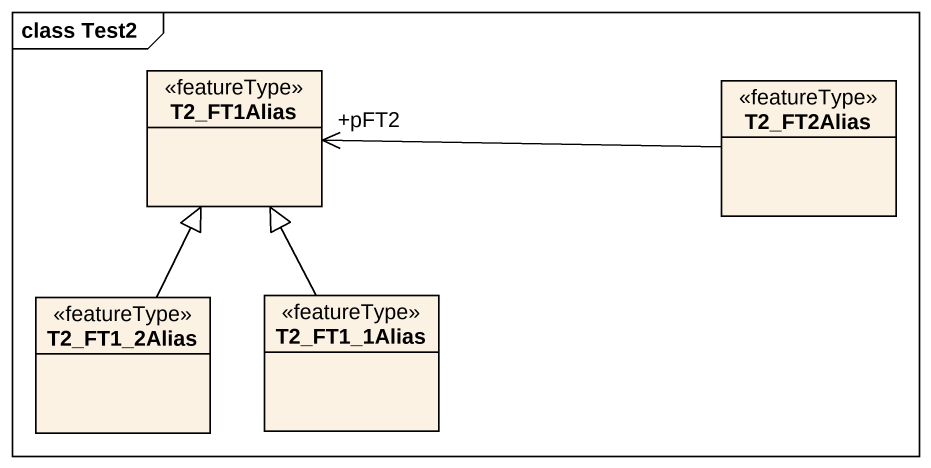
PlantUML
@startuml
mainframe class Test2
hide circle
hide empty members
class T2_FT1Alias <<featureType>>
class T2_FT2Alias <<featureType>>
class T2_FT1_2Alias <<featureType>>
class T2_FT1_1Alias <<featureType>>
T2_FT2Alias -left-> "+pFT2" T2_FT1Alias
T2_FT1_2Alias -up-|> T2_FT1Alias
T2_FT1_1Alias -up-|> T2_FT1Alias
@enduml
